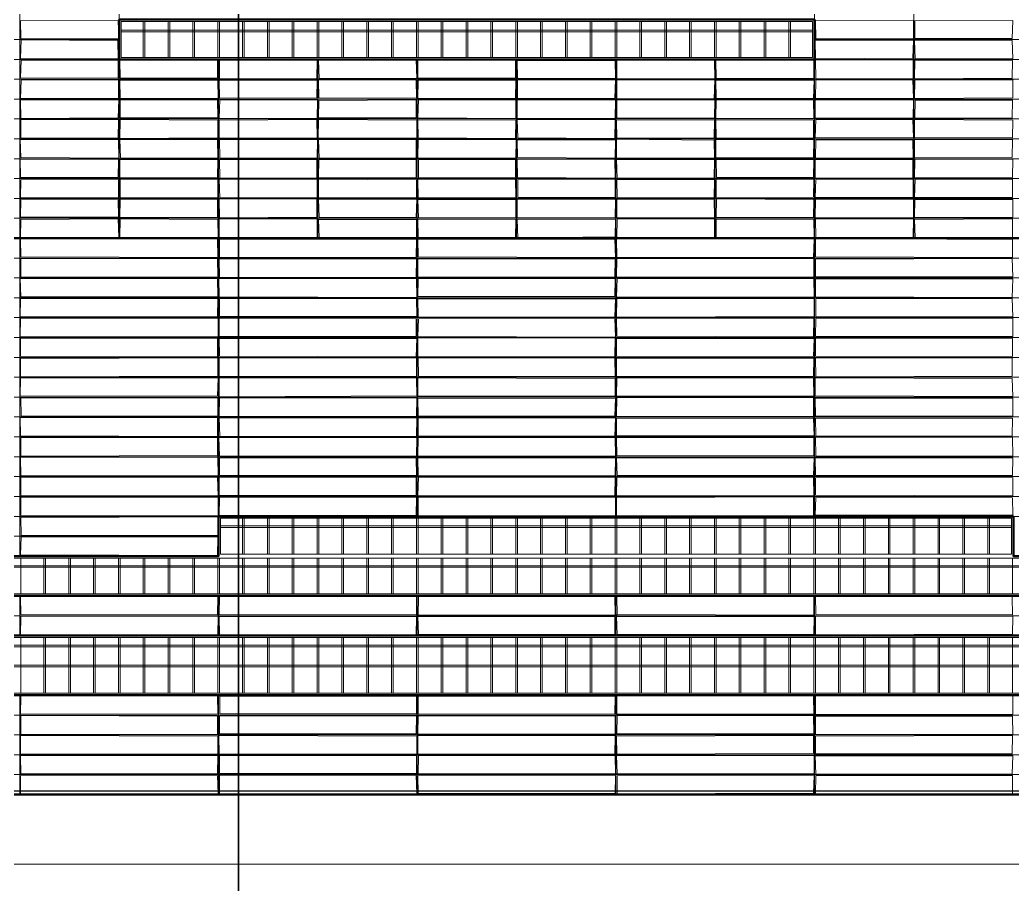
# Model space of a CAD drawing. Extents: x -50000 to 1632000, y -47600 to 308800.
# Drawn here: x 946000 to 1005987, y -5675 to 46586 of the extents above; entities that cross this region are included whole.
import ezdxf

# ---------------------------------------------------------------- set-up
doc = ezdxf.new("R2010")
doc.units = 0
doc.header["$MEASUREMENT"] = 0
doc.layers.get('Defpoints').update_dxf_attribs({"color": 6})
doc.layers.add('2', color=7, linetype='Continuous')
doc.styles.get("Standard").update_dxf_attribs({"font": 'isocpeur.ttf'})
doc.dimstyles.get("Standard").update_dxf_attribs({"dimscale": 200, "dimtxt": 2.5, "dimasz": 1.5, "dimexe": 1.5, "dimexo": 5, "dimgap": 1, "dimtad": 1, "dimtoh": 1, "dimdec": 0, "dimrnd": 10, "dimzin": 0, "dimtxsty": 'Standard', "dimblk": 'OBLIQUE', "dimcen": 1, "dimdle": 1.5, "dimclrd": 256, "dimclre": 256, "dimclrt": 256, "dimadec": 0, "dimazin": 0, "dimtfac": 1, "dimtdec": 0, "dimtix": 1, "dimtmove": 0, "dimatfit": 3, "dimldrblk": 'NONE', "dimfxl": 1, "dimtolj": 1, "dimtzin": 0, "dimlwd": 18, "dimlwe": 18, "dimarcsym": 1})

# ---------------------------------------------------------------- blocks, each defined once
blk = doc.blocks.new('_Oblique')
at = {"color": 0, "linetype": 'ByBlock', "lineweight": -2}
blk.add_line((-0.5, -0.5), (0.5, 0.5), dxfattribs=at)
blk = doc.blocks.new('*D19')
at = {"layer": '2', "linetype": 'Continuous', "lineweight": 18, "transparency": 16777216}
blk.add_line((837700, -4400), (1240300, -4400), dxfattribs=at)
at = {"layer": 'Defpoints', "color": 0, "linetype": 'Continuous', "transparency": 16777216}
for p in [(1240000, 220000), (838000, 0), (1240000, -4400)]:
    blk.add_point(p, dxfattribs=at)
at = {"layer": '2', "linetype": 'Continuous', "lineweight": 18, "transparency": 16777216, "xscale": 300, "yscale": 300, "zscale": 300, "rotation": 180}
blk.add_blockref('_Oblique', (838000, -4400), dxfattribs=at)
at = {"layer": '2', "linetype": 'Continuous', "lineweight": 18, "transparency": 16777216, "xscale": 300, "yscale": 300, "zscale": 300}
blk.add_blockref('_Oblique', (1240000, -4400), dxfattribs=at)
at = {"layer": '2', "linetype": 'Continuous', "lineweight": 18, "transparency": 16777216, "insert": (1039000, -3950), "char_height": 500, "attachment_point": 5}
blk.add_mtext('\\A1;402000', dxfattribs=at)
blk = doc.blocks.new('_None')

msp = doc.modelspace()

# ---------------------------------------------------------------- linework, layer by layer
at = {"layer": '2', "color": 8, "linetype": 'Continuous', "lineweight": 13}
for p, q in [((946000, 71200), (946000, 14200)), ((952000, 33400), (952000, 71200)), ((994000, 71200), (994000, 16600)), ((1000000, 33400), (1000000, 71200)), ((952000, 45400), (922000, 45400)), ((994000, 45400), (1042000, 45400)), ((1114000, 44200), (922000, 44200)), ((958000, 14200), (958000, 44200)), ((964000, 33400), (964000, 44200)), ((970000, 44200), (970000, 16600)), ((976000, 33400), (976000, 44200)), ((982000, 44200), (982000, 16600)), ((988000, 33400), (988000, 44200)), ((1126000, 43000), (910000, 43000)), ((1126000, 41800), (910000, 41800)), ((910000, 40600), (1126000, 40600)), ((1240000, 39400), (874000, 39400)), ((1240000, 38200), (838000, 38200)), ((1108000, 37000), (928000, 37000)), ((1240000, 35800), (838000, 35800)), ((1240000, 34600), (838000, 34600)), ((1240000, 33400), (838000, 33400)), ((1240000, 32200), (838000, 32200)), ((1240000, 31000), (838000, 31000)), ((1240000, 29800), (838000, 29800)), ((1240000, 28600), (838000, 28600)), ((838000, 27400), (1240000, 27400)), ((1240000, 26200), (838000, 26200)), ((838000, 25000), (1240000, 25000)), ((1240000, 23800), (838000, 23800)), ((1240000, 22600), (838000, 22600)), ((838000, 21400), (1240000, 21400)), ((1240000, 20200), (838000, 20200)), ((838000, 19000), (1240000, 19000)), ((1240000, 17800), (838000, 17800)), ((1240000, 16600), (838000, 16600)), ((958000, 15400), (910000, 15400)), ((910000, 14200), (958000, 14200)), ((1240000, 11800), (838000, 11800)), ((946000, 11800), (946000, 9400)), ((958000, 11800), (958000, 9400)), ((970000, 11800), (970000, 9400)), ((982000, 11800), (982000, 9400)), ((994000, 11800), (994000, 9400)), ((1240000, 10600), (838000, 10600)), ((838000, 9400), (1240000, 9400)), ((1240000, 5800), (838000, 5800)), ((946000, 5800), (946000, -200)), ((958000, 5800), (958000, -200)), ((970000, 5800), (970000, -200)), ((982000, 5800), (982000, -200)), ((994000, 5800), (994000, -200)), ((1240000, 4600), (838000, 4600)), ((838000, 3400), (1240000, 3400)), ((1240000, 2200), (838000, 2200)), ((1240000, 1000), (838000, 1000)), ((838000, -200), (1240000, -200))]:
    msp.add_line(p, q, dxfattribs=at)
at = {"layer": '2', "color": 8, "linetype": 'Continuous', "lineweight": 9}
for p, q in [((946029.2, 46531.9), (951932.4, 46548.2)), ((946052.6, 45458.2), (946029.2, 46531.9)), ((951974.7, 45431.2), (951932.4, 46548.2)), ((999966.9, 46571.9), (994060.9, 46552.3)), ((994060.9, 46552.3), (994062.3, 45449.8)), ((999963.6, 45442.1), (999966.9, 46571.9)), ((1000047.8, 46527.1), (1005959.4, 46556.6)), ((1000049.4, 45450.6), (1000047.8, 46527.1)), ((1005935.2, 45470.3), (1005959.4, 46556.6)), ((946034.5, 44258.7), (946071.1, 45371.9)), ((946052.6, 45458.2), (951974.7, 45431.2)), ((946071.1, 45371.9), (951925.9, 45340.2)), ((951943.4, 44232.5), (951925.9, 45340.2)), ((994027.4, 45365.6), (999964.2, 45341.7)), ((994060, 44242.2), (994027.4, 45365.6)), ((994062.3, 45449.8), (999963.6, 45442.1)), ((999928.7, 44271), (999964.2, 45341.7)), ((1000039.9, 45354.3), (1005933.4, 45337)), ((1000065.5, 44225.4), (1000039.9, 45354.3)), ((1000049.4, 45450.6), (1005935.2, 45470.3)), ((1005963.7, 44244.3), (1005933.4, 45337)), ((946034.5, 44258.7), (951943.4, 44232.5)), ((946041.5, 43074.9), (946072.5, 44156.3)), ((946072.5, 44156.3), (951945.3, 44134.1)), ((951944.1, 43063.7), (951945.3, 44134.1)), ((952038.4, 44133.3), (957928.9, 44148.7)), ((952050.5, 43064.4), (952038.4, 44133.3)), ((957944.9, 43064.2), (957928.9, 44148.7)), ((958064.3, 44166.3), (963954.8, 44152.2)), ((958064.7, 43032.5), (958064.3, 44166.3)), ((963933, 43050.2), (963954.8, 44152.2)), ((964035, 44143.6), (969937, 44169.6)), ((964068.1, 43050.8), (964035, 44143.6)), ((969969, 43071.7), (969937, 44169.6)), ((970033.9, 44170.4), (975938.8, 44130.4)), ((970043.3, 43062.1), (970033.9, 44170.4)), ((975938.2, 43055.4), (975938.8, 44130.4)), ((976036, 44125.3), (981946.4, 44131.8)), ((976051.7, 43052.5), (976036, 44125.3)), ((981970.2, 43040), (981946.4, 44131.8)), ((982048.5, 43049.2), (982062.1, 44156.1)), ((982062.1, 44156.1), (987957.9, 44126.6)), ((987971.4, 43029.8), (987957.9, 44126.6)), ((988038, 44158.6), (993958.1, 44136.9)), ((988058.8, 43046.1), (988038, 44158.6)), ((993957.9, 43074.6), (993958.1, 44136.9)), ((994051.8, 44171.7), (999940.7, 44169.4)), ((994069.3, 43025.9), (994051.8, 44171.7)), ((994060, 44242.2), (999928.7, 44271)), ((1000000, 44200), (999928.7, 44271)), ((999942.6, 43053.9), (999940.7, 44169.4)), ((1000036.2, 43029.9), (1000051.6, 44149.5)), ((1000051.6, 44149.5), (1005957.7, 44132.9)), ((1000065.5, 44225.4), (1005963.7, 44244.3)), ((1005925.7, 43060.6), (1005957.7, 44132.9)), ((946041.5, 43074.9), (951944.1, 43063.7)), ((946045.6, 41842.1), (946069.1, 42950.4)), ((946069.1, 42950.4), (951959.8, 42971.6)), ((951964.7, 41826.5), (951959.8, 42971.6)), ((952039.4, 42945.1), (957964.8, 42934.8)), ((952057.9, 41842.1), (952039.4, 42945.1)), ((952050.5, 43064.4), (957944.9, 43064.2)), ((957973.4, 41842.3), (957964.8, 42934.8)), ((958035.5, 42936.8), (963957.4, 42939.8)), ((958054, 41848.5), (958035.5, 42936.8)), ((958064.7, 43032.5), (963933, 43050.2)), ((963931.6, 41871.5), (963957.4, 42939.8)), ((964042.6, 42969.8), (969936.2, 42940.2)), ((964050.2, 41867.3), (964042.6, 42969.8)), ((964068.1, 43050.8), (969969, 43071.7)), ((969950.3, 41855), (969936.2, 42940.2)), ((970035.5, 41842.7), (970063.3, 42942.6)), ((970043.3, 43062.1), (975938.2, 43055.4)), ((970063.3, 42942.6), (975949.2, 42952.1)), ((975938.6, 41844.3), (975949.2, 42952.1)), ((976046.3, 41827.9), (976057, 42938.5)), ((976051.7, 43052.5), (981970.2, 43040)), ((976057, 42938.5), (981970.2, 42972.7)), ((981931.4, 41851.2), (981970.2, 42972.7)), ((982048.5, 43049.2), (987971.4, 43029.8)), ((982052.4, 41825.8), (982052.6, 42956.4)), ((982052.6, 42956.4), (987968.7, 42972.5)), ((987940, 41830.1), (987968.7, 42972.5)), ((988041.1, 42936.2), (993964.9, 42945.1)), ((988050.4, 41846), (988041.1, 42936.2)), ((988058.8, 43046.1), (993957.9, 43074.6)), ((993926.3, 41833.1), (993964.9, 42945.1)), ((994047.3, 41827.5), (994066.2, 42968.9)), ((994066.2, 42968.9), (999927.8, 42943.8)), ((994069.3, 43025.9), (999942.6, 43053.9)), ((999961.9, 41855.5), (999927.8, 42943.8)), ((1000031.3, 41838.8), (1000042.2, 42945)), ((1000036.2, 43029.9), (1005925.7, 43060.6)), ((1000042.2, 42945), (1005972.6, 42966.7)), ((1005973.5, 41868.2), (1005972.6, 42966.7)), ((946043.3, 41759.6), (951972.7, 41752.3)), ((946058.6, 40634.7), (946043.3, 41759.6)), ((946045.6, 41842.1), (951964.7, 41826.5)), ((951929.5, 40660.6), (951972.7, 41752.3)), ((952052.5, 41754.7), (957935.9, 41759.1)), ((952060.6, 40659.9), (952052.5, 41754.7)), ((952057.9, 41842.1), (957973.4, 41842.3)), ((957956.5, 40663.9), (957935.9, 41759.1)), ((958032.5, 40636.1), (958073.2, 41751.4)), ((958054, 41848.5), (963931.6, 41871.5)), ((958073.2, 41751.4), (963970.9, 41754.9)), ((963958.1, 40634.7), (963970.9, 41754.9)), ((964036.3, 40667.5), (964055.4, 41725.6)), ((964050.2, 41867.3), (969950.3, 41855)), ((964055.4, 41725.6), (969938, 41752)), ((969942.5, 40665.7), (969938, 41752)), ((970035.5, 41842.7), (975938.6, 41844.3)), ((970036.3, 40663.3), (970065.8, 41759.7)), ((970065.8, 41759.7), (975943.6, 41756.7)), ((975958.7, 40637.9), (975943.6, 41756.7)), ((976033.5, 40626), (976040.7, 41760.1)), ((976040.7, 41760.1), (981965.2, 41762.2)), ((976046.3, 41827.9), (981931.4, 41851.2)), ((981943.2, 40641.9), (981965.2, 41762.2)), ((982052.4, 41825.8), (987940, 41830.1)), ((982054.1, 41748.7), (987972.4, 41757.8)), ((982063.1, 40648.2), (982054.1, 41748.7)), ((987957.9, 40672.1), (987972.4, 41757.8)), ((988028, 40633.4), (988053.9, 41751.3)), ((988050.4, 41846), (993926.3, 41833.1)), ((988053.9, 41751.3), (993928.7, 41744.9)), ((993960.3, 40650.6), (993928.7, 41744.9)), ((994025.9, 40672.1), (994039.2, 41726.4)), ((994039.2, 41726.4), (999960.3, 41764.1)), ((994047.3, 41827.5), (999961.9, 41855.5)), ((999944.3, 40639.4), (999960.3, 41764.1)), ((1000031.3, 41838.8), (1005973.5, 41868.2)), ((1000052.5, 40659.7), (1000072.7, 41743.1)), ((1000072.7, 41743.1), (1005952.2, 41735.1)), ((1005928.9, 40651.2), (1005952.2, 41735.1)), ((946054.2, 39461.6), (946065, 40571.1)), ((946058.6, 40634.7), (951929.5, 40660.6)), ((946065, 40571.1), (951948.1, 40558.6)), ((951928.6, 39442.1), (951948.1, 40558.6)), ((952041.2, 39426), (952058.3, 40572.2)), ((952058.3, 40572.2), (957961.9, 40530.2)), ((952060.6, 40659.9), (957956.5, 40663.9)), ((957954.3, 39456.4), (957961.9, 40530.2)), ((958032.5, 40636.1), (963958.1, 40634.7)), ((958039.9, 40530.4), (958038.3, 39442.7)), ((963945, 40573), (958039.9, 40530.4)), ((963950.5, 39463.9), (963945, 40573)), ((964025.3, 39441.7), (964034.8, 40568.4)), ((964034.8, 40568.4), (969971.5, 40528.7)), ((964036.3, 40667.5), (969942.5, 40665.7)), ((969974.7, 39457.6), (969971.5, 40528.7)), ((970036.3, 40663.3), (975958.7, 40637.9)), ((970043.6, 40551.7), (975958.7, 40531.7)), ((970049.4, 39452.2), (970043.6, 40551.7)), ((975939.1, 39430.4), (975958.7, 40531.7)), ((976033.5, 40626), (981943.2, 40641.9)), ((976039.1, 40543.8), (981950.6, 40566.4)), ((976071.1, 39456), (976039.1, 40543.8)), ((981941.7, 39426), (981950.6, 40566.4)), ((982034.7, 40534.2), (987956.2, 40554.1)), ((982043.9, 39437.1), (982034.7, 40534.2)), ((982063.1, 40648.2), (987957.9, 40672.1)), ((987938, 39461.2), (987956.2, 40554.1)), ((988028, 40633.4), (993960.3, 40650.6)), ((988036, 40541.6), (993939.1, 40528.2)), ((988062, 39448.7), (988036, 40541.6)), ((993927.2, 39458), (993939.1, 40528.2)), ((994025.9, 40672.1), (999944.3, 40639.4)), ((994035.8, 39470.4), (994062.9, 40573.7)), ((994062.9, 40573.7), (999927, 40551.5)), ((999971.8, 39470.9), (999927, 40551.5)), ((1000029.4, 40568.2), (1005958.9, 40529)), ((1000031.3, 39473.2), (1000029.4, 40568.2)), ((1000052.5, 40659.7), (1005928.9, 40651.2)), ((1005948.2, 39458.9), (1005958.9, 40529)), ((946028.1, 39367.3), (951953.4, 39346.8)), ((946055.1, 38266.6), (946028.1, 39367.3)), ((946054.2, 39461.6), (951928.6, 39442.1)), ((951971.5, 38225.7), (951953.4, 39346.8)), ((952041.2, 39426), (957954.3, 39456.4)), ((952045.3, 39355.6), (957936.6, 39351.1)), ((952072.8, 38254.3), (952045.3, 39355.6)), ((957947.3, 38231.5), (957936.6, 39351.1)), ((958038.3, 39442.7), (963950.5, 39463.9)), ((958051.7, 39334.3), (963969, 39366.3)), ((958066.8, 38251.1), (958051.7, 39334.3)), ((963957.5, 38229), (963969, 39366.3)), ((964025.3, 39441.7), (969974.7, 39457.6)), ((964030.1, 39354.5), (969928.4, 39366.1)), ((964065.9, 38232.3), (964030.1, 39354.5)), ((969939.7, 38233), (969928.4, 39366.1)), ((970032.8, 38227.9), (970045.7, 39358.1)), ((970045.7, 39358.1), (975970.9, 39362.4)), ((970049.4, 39452.2), (975939.1, 39430.4)), ((975954.1, 38233.3), (975970.9, 39362.4)), ((976033.2, 39333.6), (981974.9, 39343.8)), ((976060.8, 38263.9), (976033.2, 39333.6)), ((976071.1, 39456), (981941.7, 39426)), ((981956.3, 38232.7), (981974.9, 39343.8)), ((982034.5, 39371.6), (987925, 39328.9)), ((982042.4, 38230.6), (982034.5, 39371.6)), ((982043.9, 39437.1), (987938, 39461.2)), ((988000, 39400), (987925, 39328.9)), ((987957.4, 38262), (987925, 39328.9)), ((988033.9, 39339.9), (993949.5, 39354.8)), ((988036, 38247), (988033.9, 39339.9)), ((988062, 39448.7), (993927.2, 39458)), ((993935.8, 38248.1), (993949.5, 39354.8)), ((994035.8, 39470.4), (999971.8, 39470.9)), ((994056.8, 38248.1), (994063.3, 39349)), ((994063.3, 39349), (999926.2, 39349.1)), ((999946.5, 38228.9), (999926.2, 39349.1)), ((1000025.8, 38246.8), (1000038.2, 39357.7)), ((1000031.3, 39473.2), (1005948.2, 39458.9)), ((1000038.2, 39357.7), (1005947.1, 39361.7)), ((1005933.7, 38265.3), (1005947.1, 39361.7)), ((946026.1, 38174.1), (951957.9, 38143.1)), ((946040.4, 37066.9), (946026.1, 38174.1)), ((946055.1, 38266.6), (951971.5, 38225.7)), ((951935.5, 37065.5), (951957.9, 38143.1)), ((952030.7, 37050.3), (952035.6, 38145)), ((952035.6, 38145), (957952.8, 38146.5)), ((952072.8, 38254.3), (957947.3, 38231.5)), ((957945.4, 37047.1), (957952.8, 38146.5)), ((958059.8, 38125.9), (963928, 38146.4)), ((958068.6, 37034.6), (958059.8, 38125.9)), ((958066.8, 38251.1), (963957.5, 38229)), ((963937.4, 37042.2), (963928, 38146.4)), ((964033.6, 37052.6), (964051.6, 38138.6)), ((964051.6, 38138.6), (969930.3, 38156.2)), ((964065.9, 38232.3), (969939.7, 38233)), ((969934.4, 37057), (969930.3, 38156.2)), ((970032.8, 38227.9), (975954.1, 38233.3)), ((970068.6, 37042.5), (970073.4, 38141.5)), ((970073.4, 38141.5), (975941.4, 38160.3)), ((975930.6, 37067.3), (975941.4, 38160.3)), ((976036.7, 38166), (981939, 38171.5)), ((976051.8, 37060.8), (976036.7, 38166)), ((976060.8, 38263.9), (981956.3, 38232.7)), ((981952.6, 37028.9), (981939, 38171.5)), ((982032.1, 38158.6), (987944.4, 38130.1)), ((982074.5, 37028.9), (982032.1, 38158.6)), ((982042.4, 38230.6), (987957.4, 38262)), ((987936.8, 37031.9), (987944.4, 38130.1)), ((988036, 38247), (993935.8, 38248.1)), ((988051.4, 38158), (993953.1, 38152.8)), ((988070.1, 37062.4), (988051.4, 38158)), ((993936.9, 37063), (993953.1, 38152.8)), ((994033.5, 38147.6), (999933.9, 38154.7)), ((994035, 37037.1), (994033.5, 38147.6)), ((994056.8, 38248.1), (999946.5, 38228.9)), ((999932.7, 37027.3), (999933.9, 38154.7)), ((1000025.8, 38246.8), (1005933.7, 38265.3)), ((1000037.1, 37038.5), (1000057.7, 38150.3)), ((1000057.7, 38150.3), (1005964, 38174)), ((1005948.2, 37061.4), (1005964, 38174)), ((946040, 35851.9), (946061.6, 36929.4)), ((946040.4, 37066.9), (951935.5, 37065.5)), ((946061.6, 36929.4), (951959, 36949.5)), ((951964.5, 35846.5), (951959, 36949.5)), ((952030.7, 37050.3), (957945.4, 37047.1)), ((952066.1, 35855.9), (952067.4, 36971.1)), ((952067.4, 36971.1), (957956.2, 36935)), ((957947.1, 35827.8), (957956.2, 36935)), ((958026.9, 36944.7), (963954.3, 36964.2)), ((958074.6, 35837), (958026.9, 36944.7)), ((958068.6, 37034.6), (963937.4, 37042.2)), ((963946.8, 35850), (963954.3, 36964.2)), ((964033.6, 37052.6), (969934.4, 37057)), ((964036.6, 35834.5), (964043.9, 36964.4)), ((964043.9, 36964.4), (969947, 36926.5)), ((969948, 35843.4), (969947, 36926.5)), ((970039.5, 36936.3), (975931.2, 36954.8)), ((970052.5, 35833.5), (970039.5, 36936.3)), ((970068.6, 37042.5), (975930.6, 37067.3)), ((975955, 35832.9), (975931.2, 36954.8)), ((976051.8, 37060.8), (981952.6, 37028.9)), ((976066.6, 35863.4), (976070.9, 36945.3)), ((976070.9, 36945.3), (981951.7, 36965.1)), ((981945.8, 35847.4), (981951.7, 36965.1)), ((982062.1, 36937.7), (987941.5, 36940.3)), ((982071.7, 35829.5), (982062.1, 36937.7)), ((982074.5, 37028.9), (987936.8, 37031.9)), ((987937.7, 35846.8), (987941.5, 36940.3)), ((988054.1, 36952.3), (993956.8, 36969.2)), ((988059.4, 35855.3), (988054.1, 36952.3)), ((988070.1, 37062.4), (993936.9, 37063)), ((993931.6, 35870.4), (993956.8, 36969.2)), ((994027.9, 35863.1), (994065.7, 36939.7)), ((994035, 37037.1), (999932.7, 37027.3)), ((994065.7, 36939.7), (999946.2, 36973.7)), ((999958.6, 35848.2), (999946.2, 36973.7)), ((1000030.4, 35848.1), (1000072, 36962.4)), ((1000037.1, 37038.5), (1005948.2, 37061.4)), ((1000072, 36962.4), (1005953.7, 36957.7)), ((1005951.9, 35848.4), (1005953.7, 36957.7)), ((946000, 35800), (946068.2, 35725.2)), ((946040, 35851.9), (951964.5, 35846.5)), ((946040.8, 34661), (946068.2, 35725.2)), ((946068.2, 35725.2), (951928.6, 35733.7)), ((951962.4, 34667.4), (951928.6, 35733.7)), ((952040.5, 34651), (952059.3, 35759.1)), ((952059.3, 35759.1), (957925.9, 35763.6)), ((952066.1, 35855.9), (957947.1, 35827.8)), ((957930.8, 34661.6), (957925.9, 35763.6)), ((958045.4, 35750.1), (963926, 35774.8)), ((958061.2, 34629), (958045.4, 35750.1)), ((958074.6, 35837), (963946.8, 35850)), ((963938.7, 34660.7), (963926, 35774.8)), ((964028.1, 35765.9), (969964.7, 35762.6)), ((964067.4, 34671.2), (964028.1, 35765.9)), ((964036.6, 35834.5), (969948, 35843.4)), ((969929.2, 34658.4), (969964.7, 35762.6)), ((970040.6, 35731.4), (975957.5, 35742.2)), ((970073.5, 34626), (970040.6, 35731.4)), ((970052.5, 35833.5), (975955, 35832.9)), ((975951.2, 34630.6), (975957.5, 35742.2)), ((976030.5, 34640.1), (976043.6, 35751.9)), ((976043.6, 35751.9), (981972.7, 35745.7)), ((976066.6, 35863.4), (981945.8, 35847.4)), ((981947.4, 34630.5), (981972.7, 35745.7)), ((982053, 35756), (987931.4, 35744.1)), ((982055.9, 34625.6), (982053, 35756)), ((982071.7, 35829.5), (987937.7, 35846.8)), ((987953.1, 34644.6), (987931.4, 35744.1)), ((988047.4, 34662.4), (988074.3, 35770.4)), ((988059.4, 35855.3), (993931.6, 35870.4)), ((988074.3, 35770.4), (993958.6, 35744.1)), ((993939.4, 34657.7), (993958.6, 35744.1)), ((994027.9, 35863.1), (999958.6, 35848.2)), ((994031, 34629.4), (994041.4, 35755.3)), ((994041.4, 35755.3), (999965.4, 35732.8)), ((999974.5, 34646.5), (999965.4, 35732.8)), ((1000030.4, 35848.1), (1005951.9, 35848.4)), ((1000039.6, 34651.1), (1000049.9, 35738.4)), ((1000049.9, 35738.4), (1005971.5, 35729.6)), ((1005969.7, 34667.9), (1005971.5, 35729.6)), ((946028.7, 33470.4), (946054.1, 34533.9)), ((946040.8, 34661), (951962.4, 34667.4)), ((946054.1, 34533.9), (951943, 34563.2)), ((951972.5, 33451.1), (951943, 34563.2)), ((952040.5, 34651), (957930.8, 34661.6)), ((952046.9, 33470.4), (952067.1, 34574.8)), ((952067.1, 34574.8), (957955.9, 34527.4)), ((957970, 33443.2), (957955.9, 34527.4)), ((958034.9, 33425.7), (958042.8, 34570.9)), ((958042.8, 34570.9), (963960.7, 34556.4)), ((958061.2, 34629), (963938.7, 34660.7)), ((963961.6, 33451), (963960.7, 34556.4)), ((964028.5, 34525.8), (969956.6, 34530.9)), ((964074.3, 33438), (964028.5, 34525.8)), ((964067.4, 34671.2), (969929.2, 34658.4)), ((969952.9, 33435.2), (969956.6, 34530.9)), ((970040.6, 34548.4), (975948.6, 34537.4)), ((970047.9, 33441.7), (970040.6, 34548.4)), ((970073.5, 34626), (975951.2, 34630.6)), ((975942.1, 33447), (975948.6, 34537.4)), ((976030.2, 34534.3), (981963.9, 34549.5)), ((976072, 33426.4), (976030.2, 34534.3)), ((976030.5, 34640.1), (981947.4, 34630.5)), ((981955.4, 33472.6), (981963.9, 34549.5)), ((982052.9, 33448.7), (982067.4, 34556.9)), ((982055.9, 34625.6), (987953.1, 34644.6)), ((982067.4, 34556.9), (987949, 34564.9)), ((987956.9, 33459.8), (987949, 34564.9)), ((988042.1, 34553.7), (993954.3, 34525.7)), ((988061.2, 33427.2), (988042.1, 34553.7)), ((988047.4, 34662.4), (993939.4, 34657.7)), ((993965.4, 33445.1), (993954.3, 34525.7)), ((994031, 34629.4), (999974.5, 34646.5)), ((994044.6, 34566.2), (999974.8, 34561)), ((994065, 33429), (994044.6, 34566.2)), ((999954.8, 33461.1), (999974.8, 34561)), ((1000037.5, 34525.8), (1005947.8, 34563.6)), ((1000072.2, 33435.3), (1000037.5, 34525.8)), ((1000039.6, 34651.1), (1005969.7, 34667.9)), ((1005950.4, 33444.1), (1005947.8, 34563.6)), ((946028.7, 33470.4), (951972.5, 33451.1)), ((946032.8, 33354.9), (957941.2, 33357.1)), ((946061.5, 32273.5), (946032.8, 33354.9)), ((952046.9, 33470.4), (957970, 33443.2)), ((957947.5, 32228.4), (957941.2, 33357.1)), ((958034.9, 33425.7), (963961.6, 33451)), ((958047.6, 33338.6), (969952.5, 33328.2)), ((958049, 32226.3), (958047.6, 33338.6)), ((964074.3, 33438), (969952.9, 33435.2)), ((969930.7, 32255.8), (969952.5, 33328.2)), ((970031.4, 33349.2), (981935.2, 33333.6)), ((970050.3, 32269.6), (970031.4, 33349.2)), ((970047.9, 33441.7), (975942.1, 33447)), ((976072, 33426.4), (981955.4, 33472.6)), ((981970.8, 32236.1), (981935.2, 33333.6)), ((982028.5, 33367.4), (993962, 33338.5)), ((982049.2, 32234.7), (982028.5, 33367.4)), ((982052.9, 33448.7), (987956.9, 33459.8)), ((988061.2, 33427.2), (993965.4, 33445.1)), ((993933, 32237.1), (993962, 33338.5)), ((994050.5, 32269.3), (994057.9, 33373.3)), ((994057.9, 33373.3), (1005939.7, 33329.9)), ((994065, 33429), (999954.8, 33461.1)), ((1000072.2, 33435.3), (1005950.4, 33444.1)), ((1005958, 32229.2), (1005939.7, 33329.9)), ((946052.3, 32157.1), (957931.9, 32167.1)), ((946064.1, 31072), (946052.3, 32157.1)), ((946061.5, 32273.5), (957947.5, 32228.4)), ((957947.3, 31052.7), (957931.9, 32167.1)), ((958042.3, 32160.7), (969956.9, 32152.1)), ((958046.8, 31025), (958042.3, 32160.7)), ((958049, 32226.3), (969930.7, 32255.8)), ((969943.9, 31036.2), (969956.9, 32152.1)), ((970025.1, 31060.3), (970027.3, 32126.8)), ((970027.3, 32126.8), (981947.6, 32161.5)), ((970050.3, 32269.6), (981970.8, 32236.1)), ((981927.1, 31038.4), (981947.6, 32161.5)), ((982036.3, 31062.7), (982043.4, 32166.6)), ((982043.4, 32166.6), (993959.4, 32153.6)), ((982049.2, 32234.7), (993933, 32237.1)), ((993948.5, 31038.5), (993959.4, 32153.6)), ((994050.5, 32269.3), (1005958, 32229.2)), ((994055.5, 31069), (994057.3, 32140.1)), ((994057.3, 32140.1), (1005932.3, 32171.8)), ((1005970.5, 31056), (1005932.3, 32171.8)), ((946026, 30973.7), (957943.8, 30942.7)), ((946063.7, 29861.9), (946026, 30973.7)), ((946064.1, 31072), (957947.3, 31052.7)), ((957959.5, 29850.2), (957943.8, 30942.7)), ((958026, 30961), (969949.8, 30953.4)), ((958037.9, 29866.5), (958026, 30961)), ((958046.8, 31025), (969943.9, 31036.2)), ((969967, 29826.2), (969949.8, 30953.4)), ((970025.1, 31060.3), (981927.1, 31038.4)), ((970043.8, 29873.1), (970060.5, 30953.9)), ((970060.5, 30953.9), (981946.4, 30963.5)), ((981927.5, 29868.9), (981946.4, 30963.5)), ((982036.3, 31062.7), (993948.5, 31038.5)), ((982037.8, 29837), (982071.8, 30973.1)), ((982071.8, 30973.1), (993959.7, 30944.5)), ((993960.9, 29862.4), (993959.7, 30944.5)), ((994042.9, 29860.7), (994050.2, 30951.7)), ((994050.2, 30951.7), (1005967.6, 30943.7)), ((994055.5, 31069), (1005970.5, 31056)), ((1005932.4, 29826.5), (1005967.6, 30943.7)), ((946026.4, 28664.5), (946039.4, 29728.1)), ((946039.4, 29728.1), (957959.2, 29766.1)), ((946063.7, 29861.9), (957959.5, 29850.2)), ((957937.5, 28644.8), (957959.2, 29766.1)), ((958037.9, 29866.5), (969967, 29826.2)), ((958051.2, 28665.7), (958058, 29730.3)), ((958058, 29730.3), (969955.9, 29756.3)), ((969973.1, 28663.9), (969955.9, 29756.3)), ((970033.6, 29743.9), (981972.1, 29746.5)), ((970057.5, 28635.6), (970033.6, 29743.9)), ((970043.8, 29873.1), (981927.5, 29868.9)), ((981935, 28652.3), (981972.1, 29746.5)), ((982029.2, 28625.3), (982059.4, 29761.1)), ((982037.8, 29837), (993960.9, 29862.4)), ((982059.4, 29761.1), (993969.4, 29727)), ((993967, 28672.6), (993969.4, 29727)), ((994042.9, 29860.7), (1005932.4, 29826.5)), ((994069.2, 28641.3), (994069.8, 29735.6)), ((994069.8, 29735.6), (1005930.6, 29762.7)), ((1005969.5, 28653.7), (1005930.6, 29762.7)), ((946026.4, 28664.5), (957937.5, 28644.8)), ((946028, 27435.8), (946048, 28572)), ((946048, 28572), (957966.3, 28559.5)), ((957973.1, 27453.5), (957966.3, 28559.5)), ((958027.8, 28559.2), (969943.8, 28536.3)), ((958042.4, 27453.6), (958027.8, 28559.2)), ((958051.2, 28665.7), (969973.1, 28663.9)), ((969933.1, 27468.4), (969943.8, 28536.3)), ((970025.1, 27455.9), (970065, 28527.9)), ((970057.5, 28635.6), (981935, 28652.3)), ((970065, 28527.9), (981927.3, 28549.6)), ((981974.7, 27430.6), (981927.3, 28549.6)), ((982029.2, 28625.3), (993967, 28672.6)), ((982038.3, 28569.1), (993945.7, 28562.3)), ((982062.6, 27473.6), (982038.3, 28569.1)), ((993940.3, 27436.9), (993945.7, 28562.3)), ((994049.4, 27457.1), (994064.9, 28549.7)), ((994064.9, 28549.7), (1005965.5, 28562.2)), ((994069.2, 28641.3), (1005969.5, 28653.7)), ((1005973.1, 27460), (1005965.5, 28562.2)), ((946028, 27435.8), (957973.1, 27453.5)), ((946038.9, 27362.8), (957937.2, 27355)), ((946042.4, 26265.5), (946038.9, 27362.8)), ((957939.9, 26231), (957937.2, 27355)), ((958037.7, 27332.4), (969972.1, 27345.5)), ((958060.8, 26274.3), (958037.7, 27332.4)), ((958042.4, 27453.6), (969933.1, 27468.4)), ((969929.6, 26226), (969972.1, 27345.5)), ((970025.1, 27455.9), (981974.7, 27430.6)), ((970033.6, 27361.7), (981947.5, 27371.7)), ((970043, 26231.6), (970033.6, 27361.7)), ((981932.3, 26243.5), (981947.5, 27371.7)), ((982035.3, 26269.4), (982038.7, 27345.1)), ((982038.7, 27345.1), (993973.5, 27337.6)), ((982062.6, 27473.6), (993940.3, 27436.9)), ((993932.8, 26253.3), (993973.5, 27337.6)), ((994047.8, 27363.3), (1005939.3, 27350.5)), ((994049.3, 26267.1), (994047.8, 27363.3)), ((994049.4, 27457.1), (1005973.1, 27460)), ((1005953.6, 26252.2), (1005939.3, 27350.5)), ((946037.4, 26126.8), (957951.9, 26170.2)), ((946037.4, 26126.8), (946046.3, 25033.4)), ((946042.4, 26265.5), (957939.9, 26231)), ((957948.5, 25068.3), (957951.9, 26170.2)), ((958031.1, 26159.1), (969955.2, 26172.7)), ((958036.9, 25066), (958031.1, 26159.1)), ((958060.8, 26274.3), (969929.6, 26226)), ((969954.6, 25052.6), (969955.2, 26172.7)), ((970043, 26231.6), (981932.3, 26243.5)), ((970057.6, 26164.6), (981933.6, 26147.4)), ((970069.2, 25067.6), (970057.6, 26164.6)), ((981949.5, 25049.4), (981933.6, 26147.4)), ((982032.5, 26156.4), (993944.5, 26156.6)), ((982035.9, 25041.9), (982032.5, 26156.4)), ((982035.3, 26269.4), (993932.8, 26253.3)), ((993936.3, 25057.8), (993944.5, 26156.6)), ((994041.2, 26170.4), (1005929.7, 26147.4)), ((994067.7, 25025.4), (994041.2, 26170.4)), ((994049.3, 26267.1), (1005953.6, 26252.2)), ((1005933.3, 25072.6), (1005929.7, 26147.4)), ((946025.3, 23849.6), (946040.2, 24963.1)), ((946040.2, 24963.1), (957966.7, 24954.4)), ((946046.3, 25033.4), (957948.5, 25068.3)), ((957937.7, 23870.6), (957966.7, 24954.4)), ((958026.8, 24967), (969947.7, 24947.4)), ((958040.9, 23825.1), (958026.8, 24967)), ((958036.9, 25066), (969954.6, 25052.6)), ((969974, 23872.5), (969947.7, 24947.4)), ((970041.3, 23866.6), (970044.1, 24974.4)), ((970044.1, 24974.4), (981960.5, 24925.5)), ((970069.2, 25067.6), (981949.5, 25049.4)), ((981955.2, 23863.4), (981960.5, 24925.5)), ((982035.9, 25041.9), (993936.3, 25057.8)), ((982039.2, 23865.5), (982043.7, 24974.7)), ((982043.7, 24974.7), (993929.6, 24935.8)), ((993953.8, 23855.1), (993929.6, 24935.8)), ((994027.2, 23872.5), (994035.8, 24962.4)), ((994035.8, 24962.4), (1005938.6, 24932.8)), ((994067.7, 25025.4), (1005933.3, 25072.6)), ((1005970.5, 23837), (1005938.6, 24932.8)), ((946025.3, 23849.6), (957937.7, 23870.6)), ((946053.6, 23752.6), (957952.2, 23748)), ((946074.1, 22665.3), (946053.6, 23752.6)), ((957961.2, 22657.5), (957952.2, 23748)), ((958038.6, 22632.3), (958061.8, 23763.6)), ((958040.9, 23825.1), (969974, 23872.5)), ((958061.8, 23763.6), (969968.1, 23736.6)), ((969962.6, 22629.7), (969968.1, 23736.6)), ((970035.7, 23725.9), (981965.6, 23734.4)), ((970052.9, 22648.7), (970035.7, 23725.9)), ((970041.3, 23866.6), (981955.2, 23863.4)), ((981939, 22649.6), (981965.6, 23734.4)), ((982028.3, 22656.7), (982049.5, 23773.5)), ((982039.2, 23865.5), (993953.8, 23855.1)), ((982049.5, 23773.5), (993927.8, 23766.1)), ((993932.1, 22625.1), (993927.8, 23766.1)), ((994027.2, 23872.5), (1005970.5, 23837)), ((994040.7, 23744.3), (1005966.1, 23729.9)), ((994053.3, 22658.7), (994040.7, 23744.3)), ((1005971.7, 22658.8), (1005966.1, 23729.9)), ((946026.8, 22560.2), (957938.5, 22548.7)), ((946047.5, 21458.7), (946026.8, 22560.2)), ((946074.1, 22665.3), (957961.2, 22657.5)), ((957939, 21427.7), (957938.5, 22548.7)), ((958038.6, 22632.3), (969962.6, 22629.7)), ((958041.6, 22543.9), (969966.7, 22544.7)), ((958069.8, 21442.5), (958041.6, 22543.9)), ((969946.5, 21428.6), (969966.7, 22544.7)), ((970052.9, 22648.7), (981939, 22649.6)), ((970053.4, 21458), (970055, 22546.2)), ((970055, 22546.2), (981971.3, 22548.2)), ((981926.5, 21451.3), (981971.3, 22548.2)), ((982028.3, 22656.7), (993932.1, 22625.1)), ((982029, 22530.2), (993925.3, 22529.9)), ((982030.5, 21453.4), (982029, 22530.2)), ((994000, 22600), (993925.3, 22529.9)), ((993961.4, 21453.5), (993925.3, 22529.9)), ((994044.4, 22536.7), (1005945.1, 22533.9)), ((994066, 21440.9), (994044.4, 22536.7)), ((994053.3, 22658.7), (1005971.7, 22658.8)), ((1005927.2, 21444), (1005945.1, 22533.9)), ((946047.5, 21458.7), (957939, 21427.7)), ((946048.6, 20235.8), (946058, 21340.1)), ((946058, 21340.1), (957943.9, 21371.4)), ((957930.8, 20273.9), (957943.9, 21371.4)), ((958025.8, 21359.9), (969973.5, 21349)), ((958058.3, 20251.3), (958025.8, 21359.9)), ((958069.8, 21442.5), (969946.5, 21428.6)), ((969962.4, 20239), (969973.5, 21349)), ((970027.5, 20236.9), (970063.8, 21360.7)), ((970053.4, 21458), (981926.5, 21451.3)), ((970063.8, 21360.7), (981956.8, 21365.5)), ((981968.5, 20236.6), (981956.8, 21365.5)), ((982030.5, 21453.4), (993961.4, 21453.5)), ((982033.1, 21337.5), (993947.2, 21363.8)), ((982043.4, 20259.1), (982033.1, 21337.5)), ((993941.5, 20265.6), (993947.2, 21363.8)), ((994055.3, 21373.6), (1005950.4, 21368.3)), ((994073.1, 20263.4), (994055.3, 21373.6)), ((994066, 21440.9), (1005927.2, 21444)), ((1005968.5, 20232.9), (1005950.4, 21368.3)), ((946037.9, 20166.3), (957958.7, 20144)), ((946057.3, 19042.8), (946037.9, 20166.3)), ((946048.6, 20235.8), (957930.8, 20273.9)), ((958000, 20200), (957930.8, 20273.9)), ((957968.9, 19038.5), (957958.7, 20144)), ((958050.2, 19071.8), (958065.9, 20132.4)), ((958058.3, 20251.3), (969962.4, 20239)), ((958065.9, 20132.4), (969944.1, 20128.7)), ((969954.5, 19060.1), (969944.1, 20128.7)), ((970027.5, 20236.9), (981968.5, 20236.6)), ((970028.4, 20132.7), (981965.4, 20134.4)), ((970058.7, 19052.6), (970028.4, 20132.7)), ((981958, 19051.5), (981965.4, 20134.4)), ((982042.2, 20127.2), (993963.9, 20131.9)), ((982072.9, 19059.2), (982042.2, 20127.2)), ((982043.4, 20259.1), (993941.5, 20265.6)), ((993927.5, 19065.5), (993963.9, 20131.9)), ((994034.9, 20128.3), (1005967, 20134.1)), ((994047.1, 19064), (994034.9, 20128.3)), ((994073.1, 20263.4), (1005968.5, 20232.9)), ((1005942.9, 19074.7), (1005967, 20134.1)), ((946054.5, 17858.5), (946059, 18959.3)), ((946057.3, 19042.8), (957968.9, 19038.5)), ((946059, 18959.3), (957945.9, 18971.2)), ((957972.7, 17843.9), (957945.9, 18971.2)), ((958026.8, 17857), (958040.1, 18958.1)), ((958040.1, 18958.1), (969937.8, 18964.2)), ((958050.2, 19071.8), (969954.5, 19060.1)), ((969932.1, 17855.9), (969937.8, 18964.2)), ((970030.3, 17854.1), (970067.3, 18961.8)), ((970058.7, 19052.6), (981958, 19051.5)), ((970067.3, 18961.8), (981958.4, 18972.3)), ((981925.9, 17844.6), (981958.4, 18972.3)), ((982027, 17840.4), (982051.8, 18940.2)), ((982051.8, 18940.2), (993927.1, 18973.1)), ((982072.9, 19059.2), (993927.5, 19065.5)), ((993954, 17829.2), (993927.1, 18973.1)), ((994047.1, 19064), (1005942.9, 19074.7)), ((994051.9, 17873.1), (994059.6, 18934.2)), ((994059.6, 18934.2), (1005974.2, 18941.5)), ((1005964.3, 17844.7), (1005974.2, 18941.5)), ((946051.6, 17749.6), (957973.6, 17741.5)), ((946058.3, 16646), (946051.6, 17749.6)), ((946054.5, 17858.5), (957972.7, 17843.9)), ((957975, 16666.8), (957973.6, 17741.5)), ((958026.8, 17857), (969932.1, 17855.9)), ((958037.5, 16641.1), (958058.5, 17752.6)), ((958058.5, 17752.6), (969961.7, 17758.6)), ((969941.2, 16651.9), (969961.7, 17758.6)), ((970030.3, 17854.1), (981925.9, 17844.6)), ((970051.4, 17760.3), (981967.4, 17753)), ((970059.3, 16649), (970051.4, 17760.3)), ((981966.7, 16626.4), (981967.4, 17753)), ((982027, 17840.4), (993954, 17829.2)), ((982032, 17728.2), (993932.3, 17768.7)), ((982041, 16627.7), (982032, 17728.2)), ((993926, 16642.6), (993932.3, 17768.7)), ((994026.1, 16674.6), (994063.9, 17744.9)), ((994051.9, 17873.1), (1005964.3, 17844.7)), ((994063.9, 17744.9), (1005946.8, 17725.2)), ((1005972.8, 16661.7), (1005946.8, 17725.2)), ((946052.7, 16527.9), (957952, 16569.8)), ((946070.3, 15434.9), (946052.7, 16527.9)), ((946058.3, 16646), (957975, 16666.8)), ((957953, 15461.6), (957952, 16569.8)), ((958037.5, 16641.1), (969941.2, 16651.9)), ((970059.3, 16649), (981966.7, 16626.4)), ((982041, 16627.7), (993926, 16642.6)), ((994026.1, 16674.6), (1005972.8, 16661.7)), ((946031.2, 14273.4), (946070.6, 15369.3)), ((946070.3, 15434.9), (957953, 15461.6)), ((946070.6, 15369.3), (957954.7, 15342.1)), ((957935.9, 14225.9), (957954.7, 15342.1)), ((946031.2, 14273.4), (957935.9, 14225.9)), ((946033.2, 11730.1), (957959.1, 11768.3)), ((946066.6, 10669.8), (946033.2, 11730.1)), ((957944.5, 10658.1), (957959.1, 11768.3)), ((958037, 10661.9), (958049.2, 11772.5)), ((958049.2, 11772.5), (969949.9, 11739.2)), ((969950.7, 10642.5), (969949.9, 11739.2)), ((970052.9, 10637.6), (970068, 11735.6)), ((970068, 11735.6), (981925.9, 11756.9)), ((981944.7, 10654.3), (981925.9, 11756.9)), ((982054.6, 11734.2), (993941.4, 11751.1)), ((982072.1, 10674.7), (982054.6, 11734.2)), ((993957.8, 10625.4), (993941.4, 11751.1)), ((994054.6, 11774.7), (1005932.4, 11746.9)), ((994066.9, 10666.7), (994054.6, 11774.7)), ((1005943.9, 10654.3), (1005932.4, 11746.9)), ((946046.6, 9427), (946053.1, 10571)), ((946053.1, 10571), (957966.6, 10561.8)), ((946066.6, 10669.8), (957944.5, 10658.1)), ((957948.5, 9453.2), (957966.6, 10561.8)), ((958034.5, 10557.8), (969963.3, 10535)), ((958065.4, 9425.9), (958034.5, 10557.8)), ((958037, 10661.9), (969950.7, 10642.5)), ((969942.6, 9442.2), (969963.3, 10535)), ((970038.8, 10551.8), (981935.5, 10535.5)), ((970069, 9461.1), (970038.8, 10551.8)), ((970052.9, 10637.6), (981944.7, 10654.3)), ((981928.5, 9456.5), (981935.5, 10535.5)), ((982000, 10600), (982072.1, 10674.7)), ((982036.5, 10556.7), (993973.8, 10528.4)), ((982074.6, 9471.1), (982036.5, 10556.7)), ((982072.1, 10674.7), (993957.8, 10625.4)), ((993958.2, 9456.2), (993973.8, 10528.4)), ((994042.8, 9441.6), (994044.8, 10569.1)), ((994044.8, 10569.1), (1005968.1, 10555.3)), ((994066.9, 10666.7), (1005943.9, 10654.3)), ((1005958.2, 9473.6), (1005968.1, 10555.3)), ((946046.6, 9427), (957948.5, 9453.2)), ((958065.4, 9425.9), (969942.6, 9442.2)), ((970069, 9461.1), (981928.5, 9456.5)), ((982000, 9400), (982074.6, 9471.1)), ((982074.6, 9471.1), (993958.2, 9456.2)), ((994042.8, 9441.6), (1005958.2, 9473.6)), ((946032.2, 4647), (946063.3, 5751.8)), ((946063.3, 5751.8), (957937.9, 5769.6)), ((957962.9, 4661.6), (957937.9, 5769.6)), ((958069, 4663.6), (958069.4, 5732.9)), ((958069.4, 5732.9), (969960.4, 5740.7)), ((969962.6, 4667.7), (969960.4, 5740.7)), ((970049.4, 4656.7), (970052, 5733.2)), ((970052, 5733.2), (981957.1, 5740)), ((981940.8, 4671.1), (981957.1, 5740)), ((982051.1, 5760.7), (993935.5, 5750.1)), ((982057.6, 4654.8), (982051.1, 5760.7)), ((993948.2, 4653.5), (993935.5, 5750.1)), ((994058.2, 5742), (1005959.9, 5764.9)), ((994059.4, 4635.3), (994058.2, 5742)), ((1005974.2, 4655.7), (1005959.9, 5764.9)), ((946032.2, 4647), (957962.9, 4661.6)), ((946051.2, 3427.2), (946060.6, 4565.1)), ((946060.6, 4565.1), (957937.2, 4537.8)), ((957944.5, 3440.8), (957937.2, 4537.8)), ((958059.3, 3463.8), (958059.9, 4535)), ((958059.9, 4535), (969950.6, 4557.6)), ((958069, 4663.6), (969962.6, 4667.7)), ((969937.8, 3465.3), (969950.6, 4557.6)), ((970036.5, 3461.1), (970057.5, 4553.1)), ((970049.4, 4656.7), (981940.8, 4671.1)), ((970057.5, 4553.1), (981954.6, 4554)), ((981946.6, 3441.5), (981954.6, 4554)), ((982045.5, 3461.4), (982070.3, 4565.1)), ((982057.6, 4654.8), (993948.2, 4653.5)), ((982070.3, 4565.1), (993932.9, 4547.5)), ((993952.3, 3468.5), (993932.9, 4547.5)), ((994056.4, 4537), (1005942.8, 4526.7)), ((994056.9, 3430.3), (994056.4, 4537)), ((994059.4, 4635.3), (1005974.2, 4655.7)), ((1005967.1, 3431.4), (1005942.8, 4526.7)), ((946033, 3360.8), (957952.2, 3332.3)), ((946041.4, 2252.1), (946033, 3360.8)), ((946051.2, 3427.2), (957944.5, 3440.8)), ((957946.8, 2227), (957952.2, 3332.3)), ((958026.3, 3362.8), (969971.1, 3325.4)), ((958033.3, 2237.3), (958026.3, 3362.8)), ((958059.3, 3463.8), (969937.8, 3465.3)), ((969964.5, 2250.8), (969971.1, 3325.4)), ((970036.3, 3333), (981959.8, 3357.9)), ((970036.8, 2233.9), (970036.3, 3333)), ((970036.5, 3461.1), (981946.6, 3441.5)), ((981926.2, 2235.1), (981959.8, 3357.9)), ((982028.8, 3327.1), (993933.4, 3356.8)), ((982055.4, 2241.7), (982028.8, 3327.1)), ((982045.5, 3461.4), (993952.3, 3468.5)), ((993933.3, 2269.7), (993933.4, 3356.8)), ((994046.3, 3327.3), (1005948.8, 3357.2)), ((994055.3, 2263.2), (994046.3, 3327.3)), ((994056.9, 3430.3), (1005967.1, 3431.4)), ((1005936.3, 2256.3), (1005948.8, 3357.2)), ((946041.4, 2252.1), (957946.8, 2227)), ((946042, 2143.2), (957965.6, 2146.5)), ((946058.6, 1043.3), (946042, 2143.2)), ((957940, 1066.1), (957965.6, 2146.5)), ((958033.3, 2237.3), (969964.5, 2250.8)), ((958049.1, 1068.6), (958065.4, 2156.6)), ((958065.4, 2156.6), (969953.7, 2142)), ((969953.1, 1062.1), (969953.7, 2142)), ((970036.8, 2233.9), (981926.2, 2235.1)), ((970058.1, 1052.6), (970067.2, 2157.4)), ((970067.2, 2157.4), (981942.8, 2138.9)), ((981964.4, 1039), (981942.8, 2138.9)), ((982040.6, 2163.7), (993961.2, 2129.2)), ((982073.9, 1073.2), (982040.6, 2163.7)), ((982055.4, 2241.7), (993933.3, 2269.7)), ((993969.2, 1048.8), (993961.2, 2129.2)), ((994040.1, 2125.8), (1005973, 2127.9)), ((994071.1, 1033.5), (994040.1, 2125.8)), ((994055.3, 2263.2), (1005936.3, 2256.3)), ((1005925.7, 1042.9), (1005973, 2127.9)), ((946033.7, 930.5), (957941.4, 943.5)), ((946047.2, -154.7), (946033.7, 930.5)), ((946058.6, 1043.3), (957940, 1066.1)), ((957973.6, -167.7), (957941.4, 943.5)), ((958049.1, 1068.6), (969953.1, 1062.1)), ((958053.3, -167.2), (958054.7, 962.5)), ((958054.7, 962.5), (969931.3, 949.4)), ((969964.9, -130.9), (969931.3, 949.4)), ((970041.6, 926.1), (981967.9, 944.5)), ((970061.9, -149.6), (970041.6, 926.1)), ((970058.1, 1052.6), (981964.4, 1039)), ((981945.2, -137.6), (981967.9, 944.5)), ((982000, 1000), (982073.9, 1073.2)), ((982067.2, -162.5), (982073.6, 933.4)), ((982073.6, 933.4), (993968.4, 951.1)), ((982073.9, 1073.2), (993969.2, 1048.8)), ((993931, -129.9), (993968.4, 951.1)), ((994061.1, -174.1), (994062.9, 941.5)), ((994062.9, 941.5), (1005943.2, 937.7)), ((994071.1, 1033.5), (1005925.7, 1042.9)), ((1005956.9, -140.8), (1005943.2, 937.7)), ((946047.2, -154.7), (957973.6, -167.7)), ((958053.3, -167.2), (969964.9, -130.9)), ((970061.9, -149.6), (981945.2, -137.6)), ((982067.2, -162.5), (993931, -129.9)), ((994061.1, -174.1), (1005956.9, -140.8))]:
    msp.add_line(p, q, dxfattribs=at)
at = {"layer": '2', "linetype": 'Continuous', "lineweight": 20}
for p, q in [((993880, 46480), (952120, 46480)), ((952120, 46480), (952120, 44320)), ((953450, 44320), (953450, 46480)), ((953550, 46480), (953550, 44320)), ((954950, 44320), (954950, 46480)), ((955050, 46480), (955050, 44320)), ((956450, 44320), (956450, 46480)), ((956550, 46480), (956550, 44320)), ((957950, 44320), (957950, 46480)), ((958050, 46480), (958050, 44320)), ((959450, 44320), (959450, 46480)), ((959550, 46480), (959550, 44320)), ((960950, 44320), (960950, 46480)), ((961050, 46480), (961050, 44320)), ((962450, 44320), (962450, 46480)), ((962550, 46480), (962550, 44320)), ((963950, 44320), (963950, 46480)), ((964050, 46480), (964050, 44320)), ((965450, 44320), (965450, 46480)), ((965550, 46480), (965550, 44320)), ((966950, 44320), (966950, 46480)), ((967050, 46480), (967050, 44320)), ((968450, 44320), (968450, 46480)), ((968550, 46480), (968550, 44320)), ((969950, 44320), (969950, 46480)), ((970050, 46480), (970050, 44320)), ((971450, 44320), (971450, 46480)), ((971550, 46480), (971550, 44320)), ((972950, 44320), (972950, 46480)), ((973050, 46480), (973050, 44320)), ((974450, 44320), (974450, 46480)), ((974550, 46480), (974550, 44320)), ((975950, 44320), (975950, 46480)), ((976050, 46480), (976050, 44320)), ((977450, 44320), (977450, 46480)), ((977550, 46480), (977550, 44320)), ((978950, 44320), (978950, 46480)), ((979050, 46480), (979050, 44320)), ((980450, 44320), (980450, 46480)), ((980550, 46480), (980550, 44320)), ((981950, 44320), (981950, 46480)), ((982050, 46480), (982050, 44320)), ((983450, 44320), (983450, 46480)), ((983550, 46480), (983550, 44320)), ((984950, 44320), (984950, 46480)), ((985050, 46480), (985050, 44320)), ((986450, 44320), (986450, 46480)), ((986550, 46480), (986550, 44320)), ((987950, 44320), (987950, 46480)), ((988050, 46480), (988050, 44320)), ((989450, 44320), (989450, 46480)), ((989550, 46480), (989550, 44320)), ((990950, 44320), (990950, 46480)), ((991050, 46480), (991050, 44320)), ((992450, 44320), (992450, 46480)), ((992550, 46480), (992550, 44320)), ((993880, 44320), (993880, 46480)), ((952120, 45960), (993880, 45960)), ((952120, 45860), (993880, 45860)), ((952120, 44320), (993880, 44320)), ((1005880, 16480), (958120, 16480)), ((958120, 16480), (958120, 14320)), ((959450, 14320), (959450, 16480)), ((959550, 16480), (959550, 14320)), ((960950, 14320), (960950, 16480)), ((961050, 16480), (961050, 14320)), ((962450, 14320), (962450, 16480)), ((962550, 16480), (962550, 14320)), ((963950, 14320), (963950, 16480)), ((964050, 16480), (964050, 14320)), ((965450, 14320), (965450, 16480)), ((965550, 16480), (965550, 14320)), ((966950, 14320), (966950, 16480)), ((967050, 16480), (967050, 14320)), ((968450, 14320), (968450, 16480)), ((968550, 16480), (968550, 14320)), ((969950, 14320), (969950, 16480)), ((970050, 16480), (970050, 14320)), ((971450, 14320), (971450, 16480)), ((971550, 16480), (971550, 14320)), ((972950, 14320), (972950, 16480)), ((973050, 16480), (973050, 14320)), ((974450, 14320), (974450, 16480)), ((974550, 16480), (974550, 14320)), ((975950, 14320), (975950, 16480)), ((976050, 16480), (976050, 14320)), ((977450, 14320), (977450, 16480)), ((977550, 16480), (977550, 14320)), ((978950, 14320), (978950, 16480)), ((979050, 16480), (979050, 14320)), ((980450, 14320), (980450, 16480)), ((980550, 16480), (980550, 14320)), ((981950, 14320), (981950, 16480)), ((982050, 16480), (982050, 14320)), ((983450, 14320), (983450, 16480)), ((983550, 16480), (983550, 14320)), ((984950, 14320), (984950, 16480)), ((985050, 16480), (985050, 14320)), ((986450, 14320), (986450, 16480)), ((986550, 16480), (986550, 14320)), ((987950, 14320), (987950, 16480)), ((988050, 16480), (988050, 14320)), ((989450, 14320), (989450, 16480)), ((989550, 16480), (989550, 14320)), ((990950, 14320), (990950, 16480)), ((991050, 16480), (991050, 14320)), ((992450, 14320), (992450, 16480)), ((992550, 16480), (992550, 14320)), ((993950, 14320), (993950, 16480)), ((994050, 16480), (994050, 14320)), ((995450, 14320), (995450, 16480)), ((995550, 16480), (995550, 14320)), ((996950, 14320), (996950, 16480)), ((997050, 16480), (997050, 14320)), ((998450, 14320), (998450, 16480)), ((998550, 16480), (998550, 14320)), ((999950, 14320), (999950, 16480)), ((1000050, 16480), (1000050, 14320)), ((1001450, 14320), (1001450, 16480)), ((1001550, 16480), (1001550, 14320)), ((1002950, 14320), (1002950, 16480)), ((1003050, 16480), (1003050, 14320)), ((1004450, 14320), (1004450, 16480)), ((1004550, 16480), (1004550, 14320)), ((1005880, 14320), (1005880, 16480)), ((958120, 16020), (1005880, 16020)), ((958120, 15920), (1005880, 15920)), ((837970, 14080), (1233880, 14080)), ((946050, 11920), (946050, 14080)), ((947450, 14080), (947450, 11920)), ((947550, 11920), (947550, 14080)), ((948950, 14080), (948950, 11920)), ((949050, 11920), (949050, 14080)), ((950450, 14080), (950450, 11920)), ((950550, 11920), (950550, 14080)), ((951950, 14080), (951950, 11920)), ((952050, 11920), (952050, 14080)), ((953450, 14080), (953450, 11920)), ((953550, 11920), (953550, 14080)), ((954950, 14080), (954950, 11920)), ((955050, 11920), (955050, 14080)), ((956450, 14080), (956450, 11920)), ((956550, 11920), (956550, 14080)), ((957950, 14080), (957950, 11920)), ((958050, 11920), (958050, 14080)), ((958120, 14320), (1005880, 14320)), ((959450, 14080), (959450, 11920)), ((959550, 11920), (959550, 14080)), ((960950, 14080), (960950, 11920)), ((961050, 11920), (961050, 14080)), ((962450, 14080), (962450, 11920)), ((962550, 11920), (962550, 14080)), ((963950, 14080), (963950, 11920)), ((964050, 11920), (964050, 14080)), ((965450, 14080), (965450, 11920)), ((965550, 11920), (965550, 14080)), ((966950, 14080), (966950, 11920)), ((967050, 11920), (967050, 14080)), ((968450, 14080), (968450, 11920)), ((968550, 11920), (968550, 14080)), ((969950, 14080), (969950, 11920)), ((970050, 11920), (970050, 14080)), ((971450, 14080), (971450, 11920)), ((971550, 11920), (971550, 14080)), ((972950, 14080), (972950, 11920)), ((973050, 11920), (973050, 14080)), ((974450, 14080), (974450, 11920)), ((974550, 11920), (974550, 14080)), ((975950, 14080), (975950, 11920)), ((976050, 11920), (976050, 14080)), ((977450, 14080), (977450, 11920)), ((977550, 11920), (977550, 14080)), ((978950, 14080), (978950, 11920)), ((979050, 11920), (979050, 14080)), ((980450, 14080), (980450, 11920)), ((980550, 11920), (980550, 14080)), ((981950, 14080), (981950, 11920)), ((982050, 11920), (982050, 14080)), ((983450, 14080), (983450, 11920)), ((983550, 11920), (983550, 14080)), ((984950, 14080), (984950, 11920)), ((985050, 11920), (985050, 14080)), ((986450, 14080), (986450, 11920)), ((986550, 11920), (986550, 14080)), ((987950, 14080), (987950, 11920)), ((988050, 11920), (988050, 14080)), ((989450, 14080), (989450, 11920)), ((989550, 11920), (989550, 14080)), ((990950, 14080), (990950, 11920)), ((991050, 11920), (991050, 14080)), ((992450, 14080), (992450, 11920)), ((992550, 11920), (992550, 14080)), ((993950, 14080), (993950, 11920)), ((994050, 11920), (994050, 14080)), ((995450, 14080), (995450, 11920)), ((995550, 11920), (995550, 14080)), ((996950, 14080), (996950, 11920)), ((997050, 11920), (997050, 14080)), ((998450, 14080), (998450, 11920)), ((998550, 11920), (998550, 14080)), ((999950, 14080), (999950, 11920)), ((1000050, 11920), (1000050, 14080)), ((1001450, 14080), (1001450, 11920)), ((1001550, 11920), (1001550, 14080)), ((1002950, 14080), (1002950, 11920)), ((1003050, 11920), (1003050, 14080)), ((1004450, 14080), (1004450, 11920)), ((1004550, 11920), (1004550, 14080)), ((1005950, 14080), (1005950, 11920)), ((837970, 13620), (1233880, 13620)), ((837970, 13520), (1233880, 13520)), ((1233880, 11920), (837970, 11920)), ((837970, 9280), (1233880, 9280)), ((946050, 5920), (946050, 9280)), ((947450, 9280), (947450, 5920)), ((947550, 5920), (947550, 9280)), ((948950, 9280), (948950, 5920)), ((949050, 5920), (949050, 9280)), ((950450, 9280), (950450, 5920)), ((950550, 5920), (950550, 9280)), ((951950, 9280), (951950, 5920)), ((952050, 5920), (952050, 9280)), ((953450, 9280), (953450, 5920)), ((953550, 5920), (953550, 9280)), ((954950, 9280), (954950, 5920)), ((955050, 5920), (955050, 9280)), ((956450, 9280), (956450, 5920)), ((956550, 5920), (956550, 9280)), ((957950, 9280), (957950, 5920)), ((958050, 5920), (958050, 9280)), ((959450, 9280), (959450, 5920)), ((959550, 5920), (959550, 9280)), ((960950, 9280), (960950, 5920)), ((961050, 5920), (961050, 9280)), ((962450, 9280), (962450, 5920)), ((962550, 5920), (962550, 9280)), ((963950, 9280), (963950, 5920)), ((964050, 5920), (964050, 9280)), ((965450, 9280), (965450, 5920)), ((965550, 5920), (965550, 9280)), ((966950, 9280), (966950, 5920)), ((967050, 5920), (967050, 9280)), ((968450, 9280), (968450, 5920)), ((968550, 5920), (968550, 9280)), ((969950, 9280), (969950, 5920)), ((970050, 5920), (970050, 9280)), ((971450, 9280), (971450, 5920)), ((971550, 5920), (971550, 9280)), ((972950, 9280), (972950, 5920)), ((973050, 5920), (973050, 9280)), ((974450, 9280), (974450, 5920)), ((974550, 5920), (974550, 9280)), ((975950, 9280), (975950, 5920)), ((976050, 5920), (976050, 9280)), ((977450, 9280), (977450, 5920)), ((977550, 5920), (977550, 9280)), ((978950, 9280), (978950, 5920)), ((979050, 5920), (979050, 9280)), ((980450, 9280), (980450, 5920)), ((980550, 5920), (980550, 9280)), ((981950, 9280), (981950, 5920)), ((982050, 5920), (982050, 9280)), ((983450, 9280), (983450, 5920)), ((983550, 5920), (983550, 9280)), ((984950, 9280), (984950, 5920)), ((985050, 5920), (985050, 9280)), ((986450, 9280), (986450, 5920)), ((986550, 5920), (986550, 9280)), ((987950, 9280), (987950, 5920)), ((988050, 5920), (988050, 9280)), ((989450, 9280), (989450, 5920)), ((989550, 5920), (989550, 9280)), ((990950, 9280), (990950, 5920)), ((991050, 5920), (991050, 9280)), ((992450, 9280), (992450, 5920)), ((992550, 5920), (992550, 9280)), ((993950, 9280), (993950, 5920)), ((994050, 5920), (994050, 9280)), ((995450, 9280), (995450, 5920)), ((995550, 5920), (995550, 9280)), ((996950, 9280), (996950, 5920)), ((997050, 5920), (997050, 9280)), ((998450, 9280), (998450, 5920)), ((998550, 5920), (998550, 9280)), ((999950, 9280), (999950, 5920)), ((1000050, 5920), (1000050, 9280)), ((1001450, 9280), (1001450, 5920)), ((1001550, 5920), (1001550, 9280)), ((1002950, 9280), (1002950, 5920)), ((1003050, 5920), (1003050, 9280)), ((1004450, 9280), (1004450, 5920)), ((1004550, 5920), (1004550, 9280)), ((1005950, 9280), (1005950, 5920)), ((837970, 8820), (1233880, 8820)), ((837970, 8720), (1233880, 8720)), ((837970, 7620), (1233880, 7620)), ((837970, 7520), (1233880, 7520)), ((1233880, 5920), (837970, 5920))]:
    msp.add_line(p, q, dxfattribs=at)
at = {"layer": '2', "linetype": 'Continuous', "lineweight": 100}
msp.add_line((826134, -200), (1254849.7, -200), dxfattribs=at)
at = {"layer": '2', "linetype": 'Continuous', "lineweight": 70}
msp.add_lwpolyline([(952000, 44200), (994000, 44200), (994000, 46600), (952000, 46600)], close=True, dxfattribs=at)
for points in [[(837700, -200), (837700, 5800), (837850, 5800), (837850, 9400), (837700, 9400), (837700, 11800), (837850, 11800), (837850, 14200), (837700, 14200), (837700, 33400), (1240000, 33400), (1240000, -200)], [(837850, 11800), (1234000, 11800), (1234000, 14200), (1198000, 14200), (1198000, 16600), (1150000, 16600), (1150000, 14200), (1102000, 14200), (1102000, 16600), (1054000, 16600), (1054000, 14200), (1006000, 14200), (1006000, 16600), (958000, 16600), (958000, 14200), (910000, 14200), (910000, 16600), (862000, 16600), (862000, 14200), (837850, 14200)], [(837850, 5800), (1234000, 5800), (1234000, 9400), (837850, 9400)]]:
    msp.add_lwpolyline(points, dxfattribs=at)
at = {"layer": 'Defpoints'}
msp.add_line((1632000, 0), (-50000, 0), dxfattribs=at)
for points in [[(791000, -47600), (959200, -47600), (959200, 71200), (791000, 71200)], [(959200, -47600), (1127400, -47600), (1127400, 71200), (959200, 71200)]]:
    msp.add_lwpolyline(points, close=True, dxfattribs=at)

# ---------------------------------------------------------------- dimensions: what is measured, and where the dimension line sits
at = {"layer": '2', "linetype": 'Continuous', "lineweight": 18}
dim = msp.add_linear_dim(base=(1240000, -4400), p1=(838000, 0), p2=(1240000, 220000), dimstyle='Standard', override={"dimse1": 1, "dimse2": 1, "dimsd1": 0, "dimsd2": 0}, dxfattribs=at)
dim.commit()
dim.dimension.update_dxf_attribs({"geometry": '*D19', "text_midpoint": (1039000, -3950)})

doc.saveas('drawing.dxf')
